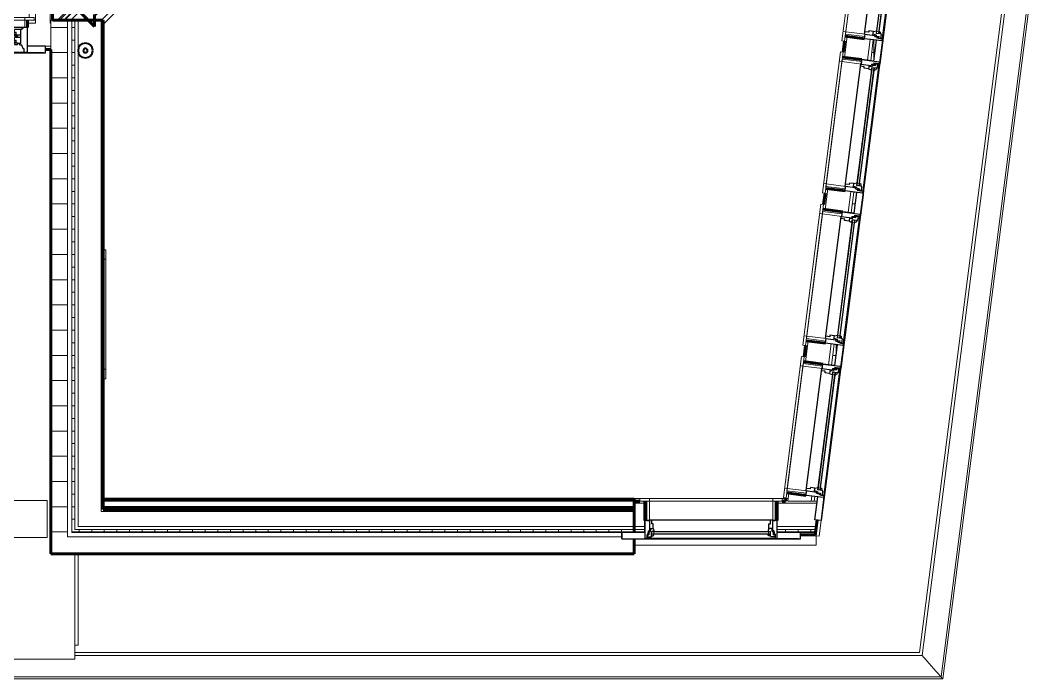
# Model space of a CAD drawing. Header units: inches. Extents: x -467 to 663, y -694 to -94.
# Drawn here: x 115.9 to 354.4, y -667.3 to -510.6 of the extents above; entities that cross this region are included whole.
import ezdxf

# ---------------------------------------------------------------- set-up
doc = ezdxf.new("R2010")
doc.units = ezdxf.units.IN
doc.header["$MEASUREMENT"] = 0
for name, color, linetype, lineweight in [('A-CLNG', 13, 'Continuous', 18), ('A-GLAZ', 151, 'Continuous', 18), ('A-ROOF', 132, 'Continuous', 18), ('A-ROOF-OTLN', 132, 'Continuous', 9), ('A-WALL', 113, 'Continuous', 18), ('A-WALL-PATT', 111, 'Continuous', 60), ('I-WALL', 2, 'Continuous', 18), ('L-SITE-WALL', 31, 'Continuous', 18), ('Q-CASE', 31, 'Continuous', 9), ('S-BEAM', 12, 'Continuous', 9), ('S-COLS', 52, 'Continuous', 9)]:
    doc.layers.add(name, color=color, linetype=linetype, lineweight=lineweight)
pattern_1 = [(0, (-4388.044, -3140.384), (15.36, 3.84), [0.634, -10.886, 0.634, -10.886, -61.44]), (0, (-4388.044, -3140.384), (15.36, 3.84), [-23.04, 0.634, -22.406, 0.634, -10.886, -26.88]), (0, (-4388.044, -3140.384), (15.36, 3.84), [-57.6, 0.634, -7.046, 0.634, -18.566]), (120, (-4382.284, -3138.464), (-11.0055376, 11.3821502), [0.634, -10.886, 0.634, -10.886, -61.44]), (120, (-4382.284, -3138.464), (-11.0055376, 11.3821502), [-23.04, 0.634, -22.406, 0.634, -10.886, -26.88]), (120, (-4382.284, -3138.464), (-11.0055376, 11.3821502), [-57.6, 0.634, -7.046, 0.634, -18.566]), (240, (-4380.364, -3130.784), (-4.3544624, -15.2221502), [0.634, -10.886, 0.634, -10.886, -61.44]), (240, (-4380.364, -3130.784), (-4.3544624, -15.2221502), [-23.04, 0.634, -22.406, 0.634, -10.886, -26.88]), (240, (-4380.364, -3130.784), (-4.3544624, -15.2221502), [-57.6, 0.634, -7.046, 0.634, -18.566])]
pattern_2 = [(0, (-4388.044, -3140.384), (0, 3), []), (90, (-4388.044, -3140.384), (-3, 2e-16), [])]

# ---------------------------------------------------------------- blocks, each defined once
blk = doc.blocks.new('Walls 4 - Walls 1-420947-1st Floor')
at = {"layer": 'A-WALL'}
for p, q in [((640.47, 290.85), (636.79, 291.41)), ((636.68, 290.67), (640.36, 290.11)), ((640.36, 290.15), (640.27, 286.38)), ((640.36, 290.11), (640.47, 290.85)), ((640.36, 290.15), (642.61, 290.09)), ((641.59, 246.81), (642.61, 290.09))]:
    blk.add_line(p, q, dxfattribs=at)
blk = doc.blocks.new('HSS-Round Hollow Structural Section-Column - HSS 3_500 x 0_188-494855-1st Floor')
at = {"layer": 'S-COLS', "lineweight": 40}
for radius, start, end in [(1.75, 0, 180), (0.508, 0, 180), (0.508, 180, 0), (1.75, 180, 0)]:
    blk.add_arc((0, 0), radius, start, end, dxfattribs=at)
blk = doc.blocks.new('Casework 21 - Casework 5-955357-1st Floor')
at = {"layer": 'Q-CASE'}
for p, q in [((583.06, 323.82), (699.74, 321.05)), ((699.53, 312.3), (699.74, 321.05)), ((699.53, 312.3), (582.85, 315.07))]:
    blk.add_line(p, q, dxfattribs=at)
blk = doc.blocks.new('Window-Awning-Andersen-400_Series - 28-3_8_ x 28-3_8_-1119549-1st Floor')
at = {"layer": 'A-GLAZ', "lineweight": 9}
for p, q in [((-15.34375, 4.625), (15.34375, 4.625)), ((-15.34375, 4), (-15.34375, 4.625)), ((-13.09375, 4), (-13.09375, 4.625)), ((13.09375, 4), (13.09375, 4.625)), ((15.34375, 4.625), (15.34375, 4))]:
    blk.add_line(p, q, dxfattribs=at)
blk = doc.blocks.new('Window-Casement-Andersen-400_Series - 31-1_2_ x 71-7_8_-1256422-1st Floor')
at = {"layer": 'A-GLAZ', "lineweight": 30}
for p, q in [((-21.25, 5), (-21.25, 3.5)), ((21.25, 5), (-21.25, 5)), ((-21.25, 5), (-21.25, 3.5)), ((-20.75, 5), (-20.37, 5)), ((-20.37, 5), (-15.5, 5)), ((15.75, 4.81), (-15.75, 4.81)), ((-15.75, 4.81), (-15.75, 0.65)), ((-15.5, 5), (-15.5, 4.81)), ((-15.26, 4.28), (-15.26, 4.81)), ((15.26, 4.28), (15.26, 4.81)), ((15.5, 5), (15.5, 4.81)), ((20.37, 5), (15.5, 5)), ((15.75, 0.65), (15.75, 4.81)), ((20.75, 5), (20.37, 5)), ((21.25, 5), (21.25, 3.5)), ((21.25, 3.5), (21.25, 5)), ((-21.25, 3.5), (-15.75, 3.5)), ((-15.75, 3.5), (-15.75, 0.65)), ((-15.2, 3.88), (-15.26, 4.28)), ((-15.07, 3.88), (-15.2, 3.88)), ((-15.17, 4.5), (-14.18, 4.5)), ((-15.17, 4.31), (-15.17, 4.5)), ((-15.09, 4), (-15.17, 4.31)), ((-15.09, 4), (-14.78, 4)), ((-14.94, 3.03), (-15.07, 3.88)), ((-14.94, 3.03), (-14.64, 3.03)), ((-14.78, 3.32), (-14.78, 4)), ((-14.78, 3.32), (-14.53, 3.32)), ((-14.64, 0.5), (-14.64, 3.03)), ((-14.64, 2.5), (-13.75, 2.5)), ((-14.35, 2.5), (-14.53, 3.32)), ((-14.18, 4.5), (-14.13, 4.25)), ((-14.13, 4.25), (-13.77, 4.25)), ((-14.13, 4.25), (-14.13, 3.22)), ((-13.5, 3.85), (-14.13, 3.85)), ((-13.5, 3.22), (-14.13, 3.22)), ((-13.77, 4.25), (-13.5, 3.85)), ((-13.75, 2.5), (-13.5, 3.22)), ((-13.75, 2.5), (-13.75, 1.43)), ((13.77, 4.25), (13.5, 3.85)), ((13.5, 3.85), (14.13, 3.85)), ((13.75, 2.5), (13.5, 3.22)), ((13.5, 3.22), (14.13, 3.22)), ((14.64, 2.5), (13.75, 2.5)), ((13.75, 2.5), (13.75, 1.43)), ((14.13, 4.25), (13.77, 4.25)), ((14.18, 4.5), (14.13, 4.25)), ((14.13, 4.25), (14.13, 3.22)), ((15.17, 4.5), (14.18, 4.5)), ((14.35, 2.5), (14.53, 3.32)), ((14.78, 3.32), (14.53, 3.32)), ((14.94, 3.03), (14.64, 3.03)), ((14.64, 0.5), (14.64, 3.03)), ((15.09, 4), (14.78, 4)), ((14.78, 3.32), (14.78, 4)), ((14.94, 3.03), (15.07, 3.88)), ((15.07, 3.88), (15.2, 3.88)), ((15.09, 4), (15.17, 4.31)), ((15.17, 4.31), (15.17, 4.5)), ((15.2, 3.88), (15.26, 4.28)), ((15.75, 3.5), (15.75, 0.65)), ((15.75, 3.5), (21.25, 3.5)), ((-15.75, 0.65), (-14.64, 0.65)), ((-14.64, 0.65), (-14.64, 0.5)), ((-14.64, 0.5), (14.64, 0.5)), ((-14.11, 1.43), (-14.11, 0.5)), ((-13.75, 1.43), (-14.11, 1.43)), ((13.75, 1.43), (14.11, 1.43)), ((14.11, 1.43), (14.11, 0.5)), ((14.64, 0.5), (14.64, 0.65)), ((14.64, 0.65), (15.75, 0.65))]:
    blk.add_line(p, q, dxfattribs=at)
at = {"layer": 'A-GLAZ', "lineweight": 9}
for p, q in [((-13.5, 3.75), (-14.13, 3.75)), ((-13.5, 3.32), (-14.13, 3.32)), ((-13.62, 3.32), (-13.62, 3.75)), ((-13.5, 3.85), (13.5, 3.85)), ((-13.5, 3.75), (13.5, 3.75)), ((-13.5, 3.32), (13.5, 3.32)), ((-13.5, 3.22), (13.5, 3.22)), ((13.5, 3.75), (14.13, 3.75)), ((13.5, 3.32), (14.13, 3.32)), ((13.62, 3.32), (13.62, 3.75)), ((-14.64, 0.66), (-15.25, 0.66)), ((-15.25, 0.66), (-15.25, -4)), ((-14.66, 0.66), (-14.66, -4)), ((-14.64, 0.5), (-14.64, 0.66)), ((14.64, 0.5), (-14.64, 0.5)), ((15.25, 0.66), (14.64, 0.66)), ((14.64, 0.66), (14.64, 0.5)), ((14.66, 0.66), (14.66, -4)), ((15.25, -4), (15.25, 0.66)), ((16.91, -4), (-16.91, -4)), ((-16.91, -4), (-16.91, -4.63)), ((-16.91, -4.63), (16.91, -4.63)), ((-15.25, -4), (15.25, -4)), ((-14.66, -4), (-14.66, -4.63)), ((14.66, -4), (14.66, -4.63)), ((16.91, -4.63), (16.91, -4))]:
    blk.add_line(p, q, dxfattribs=at)
blk = doc.blocks.new('Dimension Lumber - 2x6_s-1179603-1st Floor')
at = {"layer": 'S-BEAM'}
for p, q in [((-118.33, 0), (-118.33, -0.75)), ((-118.33, -0.75), (-96.58, -0.75))]:
    blk.add_line(p, q, dxfattribs=at)
blk = doc.blocks.new('Window-Casement-Andersen-400_Series - 31-1_2_ x 71-7_8_-1256016-1st Floor')
at = {"layer": 'A-GLAZ', "lineweight": 9}
for p, q in [((-16.91, 4.63), (16.91, 4.63)), ((-16.91, 4), (-16.91, 4.63)), ((16.91, 4), (-16.91, 4)), ((-15.25, 4), (15.25, 4)), ((-15.25, -0.66), (-15.25, 4)), ((-14.66, 4), (-14.66, 4.63)), ((-14.66, -0.66), (-14.66, 4)), ((14.66, 4), (14.66, 4.63)), ((14.66, -0.66), (14.66, 4)), ((15.25, 4), (15.25, -0.66)), ((16.91, 4.63), (16.91, 4)), ((-14.64, -0.66), (-15.25, -0.66)), ((-14.64, -0.5), (-14.64, -0.66)), ((14.64, -0.5), (-14.64, -0.5)), ((14.64, -0.66), (14.64, -0.5)), ((15.25, -0.66), (14.64, -0.66)), ((-13.5, -3.32), (-14.13, -3.32)), ((-13.5, -3.75), (-14.13, -3.75)), ((-13.62, -3.32), (-13.62, -3.75)), ((-13.5, -3.22), (13.5, -3.22)), ((-13.5, -3.32), (13.5, -3.32)), ((-13.5, -3.75), (13.5, -3.75)), ((-13.5, -3.85), (13.5, -3.85)), ((13.5, -3.32), (14.13, -3.32)), ((13.5, -3.75), (14.13, -3.75)), ((13.62, -3.32), (13.62, -3.75))]:
    blk.add_line(p, q, dxfattribs=at)
at = {"layer": 'A-GLAZ', "lineweight": 30}
for p, q in [((-15.75, -0.65), (-14.64, -0.65)), ((-15.75, -4.81), (-15.75, -0.65)), ((-15.75, -3.5), (-15.75, -0.65)), ((-14.64, -0.5), (-14.64, -3.03)), ((-14.64, -0.5), (14.64, -0.5)), ((-14.64, -0.65), (-14.64, -0.5)), ((-14.11, -1.43), (-14.11, -0.5)), ((-13.75, -1.43), (-14.11, -1.43)), ((-13.75, -2.5), (-13.75, -1.43)), ((13.75, -1.43), (14.11, -1.43)), ((13.75, -2.5), (13.75, -1.43)), ((14.11, -1.43), (14.11, -0.5)), ((14.64, -0.5), (14.64, -3.03)), ((14.64, -0.5), (14.64, -0.65)), ((14.64, -0.65), (15.75, -0.65)), ((15.75, -0.65), (15.75, -4.81)), ((15.75, -3.5), (15.75, -0.65)), ((-21.25, -5), (-21.25, -3.5)), ((-21.25, -3.5), (-15.75, -3.5)), ((-21.25, -5), (-21.25, -3.5)), ((-15.2, -3.88), (-15.26, -4.28)), ((-15.26, -4.28), (-15.26, -4.81)), ((-15.07, -3.88), (-15.2, -3.88)), ((-15.09, -4), (-15.17, -4.31)), ((-15.17, -4.31), (-15.17, -4.5)), ((-15.17, -4.5), (-14.18, -4.5)), ((-15.09, -4), (-14.78, -4)), ((-14.94, -3.03), (-15.07, -3.88)), ((-14.94, -3.03), (-14.64, -3.03)), ((-14.78, -3.32), (-14.53, -3.32)), ((-14.78, -3.32), (-14.78, -4)), ((-14.64, -2.5), (-13.75, -2.5)), ((-14.35, -2.5), (-14.53, -3.32)), ((-14.18, -4.5), (-14.13, -4.25)), ((-14.13, -4.25), (-14.13, -3.22)), ((-13.5, -3.22), (-14.13, -3.22)), ((-13.5, -3.85), (-14.13, -3.85)), ((-14.13, -4.25), (-13.77, -4.25)), ((-13.77, -4.25), (-13.5, -3.85)), ((-13.75, -2.5), (-13.5, -3.22)), ((13.75, -2.5), (13.5, -3.22)), ((13.5, -3.22), (14.13, -3.22)), ((13.77, -4.25), (13.5, -3.85)), ((13.5, -3.85), (14.13, -3.85)), ((14.64, -2.5), (13.75, -2.5)), ((14.13, -4.25), (13.77, -4.25)), ((14.13, -4.25), (14.13, -3.22)), ((14.18, -4.5), (14.13, -4.25)), ((15.17, -4.5), (14.18, -4.5)), ((14.35, -2.5), (14.53, -3.32)), ((14.78, -3.32), (14.53, -3.32)), ((14.94, -3.03), (14.64, -3.03)), ((14.78, -3.32), (14.78, -4)), ((15.09, -4), (14.78, -4)), ((14.94, -3.03), (15.07, -3.88)), ((15.07, -3.88), (15.2, -3.88)), ((15.09, -4), (15.17, -4.31)), ((15.17, -4.31), (15.17, -4.5)), ((15.2, -3.88), (15.26, -4.28)), ((15.26, -4.28), (15.26, -4.81)), ((15.75, -3.5), (20.75, -3.5)), ((21.25, -5), (21.25, -3.5)), ((21.25, -5), (-21.25, -5)), ((-20.75, -5), (-20.37, -5)), ((-20.37, -5), (-15.5, -5)), ((15.75, -4.81), (-15.75, -4.81)), ((-15.5, -5), (-15.5, -4.81)), ((15.5, -5), (15.5, -4.81)), ((20.37, -5), (15.5, -5)), ((20.75, -5), (20.37, -5)), ((21.25, -4.81), (21.25, -5))]:
    blk.add_line(p, q, dxfattribs=at)
blk = doc.blocks.new('Window-Casement-Andersen-400_Series - 31-1_2_ x 71-7_8_-V11-1st Floor')
at = {"layer": 'A-GLAZ', "lineweight": 9}
for p, q in [((-16.91, 4.63), (16.91, 4.63)), ((-16.91, 4), (-16.91, 4.63)), ((16.91, 4), (-16.91, 4)), ((-15.25, 4), (15.25, 4)), ((-15.25, -0.66), (-15.25, 4)), ((-14.66, 4), (-14.66, 4.63)), ((-14.66, -0.66), (-14.66, 4)), ((14.66, 4), (14.66, 4.63)), ((14.66, -0.66), (14.66, 4)), ((15.25, 4), (15.25, -0.66)), ((16.91, 4.63), (16.91, 4)), ((-14.64, -0.66), (-15.25, -0.66)), ((-14.64, -0.5), (-14.64, -0.66)), ((14.64, -0.5), (-14.64, -0.5)), ((14.64, -0.66), (14.64, -0.5)), ((15.25, -0.66), (14.64, -0.66)), ((-13.5, -3.32), (-14.13, -3.32)), ((-13.5, -3.75), (-14.13, -3.75)), ((-13.62, -3.32), (-13.62, -3.75)), ((-13.5, -3.22), (13.5, -3.22)), ((-13.5, -3.32), (13.5, -3.32)), ((-13.5, -3.75), (13.5, -3.75)), ((-13.5, -3.85), (13.5, -3.85)), ((13.5, -3.32), (14.13, -3.32)), ((13.5, -3.75), (14.13, -3.75)), ((13.62, -3.32), (13.62, -3.75))]:
    blk.add_line(p, q, dxfattribs=at)
at = {"layer": 'A-GLAZ', "lineweight": 30}
for p, q in [((-15.75, -0.65), (-14.64, -0.65)), ((-15.75, -4.81), (-15.75, -0.65)), ((-15.75, -3.5), (-15.75, -0.65)), ((-14.64, -0.5), (-14.64, -3.03)), ((-14.64, -0.5), (14.64, -0.5)), ((-14.64, -0.65), (-14.64, -0.5)), ((-14.11, -1.43), (-14.11, -0.5)), ((-13.75, -1.43), (-14.11, -1.43)), ((-13.75, -2.5), (-13.75, -1.43)), ((13.75, -1.43), (14.11, -1.43)), ((13.75, -2.5), (13.75, -1.43)), ((14.11, -1.43), (14.11, -0.5)), ((14.64, -0.5), (14.64, -3.03)), ((14.64, -0.5), (14.64, -0.65)), ((14.64, -0.65), (15.75, -0.65)), ((15.75, -0.65), (15.75, -4.81)), ((15.75, -3.5), (15.75, -0.65)), ((-21.25, -5), (-21.25, -3.5)), ((-20.75, -3.5), (-15.75, -3.5)), ((-15.2, -3.88), (-15.26, -4.28)), ((-15.26, -4.28), (-15.26, -4.81)), ((-15.07, -3.88), (-15.2, -3.88)), ((-15.09, -4), (-15.17, -4.31)), ((-15.17, -4.31), (-15.17, -4.5)), ((-15.17, -4.5), (-14.18, -4.5)), ((-15.09, -4), (-14.78, -4)), ((-14.94, -3.03), (-15.07, -3.88)), ((-14.94, -3.03), (-14.64, -3.03)), ((-14.78, -3.32), (-14.53, -3.32)), ((-14.78, -3.32), (-14.78, -4)), ((-14.64, -2.5), (-13.75, -2.5)), ((-14.35, -2.5), (-14.53, -3.32)), ((-14.18, -4.5), (-14.13, -4.25)), ((-14.13, -4.25), (-14.13, -3.22)), ((-13.5, -3.22), (-14.13, -3.22)), ((-13.5, -3.85), (-14.13, -3.85)), ((-14.13, -4.25), (-13.77, -4.25)), ((-13.77, -4.25), (-13.5, -3.85)), ((-13.75, -2.5), (-13.5, -3.22)), ((13.75, -2.5), (13.5, -3.22)), ((13.5, -3.22), (14.13, -3.22)), ((13.77, -4.25), (13.5, -3.85)), ((13.5, -3.85), (14.13, -3.85)), ((14.64, -2.5), (13.75, -2.5)), ((14.13, -4.25), (13.77, -4.25)), ((14.13, -4.25), (14.13, -3.22)), ((14.18, -4.5), (14.13, -4.25)), ((15.17, -4.5), (14.18, -4.5)), ((14.35, -2.5), (14.53, -3.32)), ((14.78, -3.32), (14.53, -3.32)), ((14.94, -3.03), (14.64, -3.03)), ((14.78, -3.32), (14.78, -4)), ((15.09, -4), (14.78, -4)), ((14.94, -3.03), (15.07, -3.88)), ((15.07, -3.88), (15.2, -3.88)), ((15.09, -4), (15.17, -4.31)), ((15.17, -4.31), (15.17, -4.5)), ((15.2, -3.88), (15.26, -4.28)), ((15.26, -4.28), (15.26, -4.81)), ((15.75, -3.5), (20.75, -3.5)), ((21.25, -5), (21.25, -3.5)), ((-21.25, -5), (-21.25, -4.81)), ((21.25, -5), (-21.25, -5)), ((-20.75, -5), (-20.37, -5)), ((-20.37, -5), (-15.5, -5)), ((15.75, -4.81), (-15.75, -4.81)), ((-15.5, -5), (-15.5, -4.81)), ((15.5, -5), (15.5, -4.81)), ((20.37, -5), (15.5, -5)), ((20.75, -5), (20.37, -5)), ((21.25, -4.81), (21.25, -5))]:
    blk.add_line(p, q, dxfattribs=at)
blk = doc.blocks.new('Window-Casement-Andersen-400_Series - 31-1_2_ x 71-7_8_-V12-1st Floor')
at = {"layer": 'A-GLAZ', "lineweight": 9}
for p, q in [((-16.91, 4.63), (16.91, 4.63)), ((-16.91, 4), (-16.91, 4.63)), ((16.91, 4), (-16.91, 4)), ((-15.25, 4), (15.25, 4)), ((-15.25, -0.66), (-15.25, 4)), ((-14.66, 4), (-14.66, 4.63)), ((-14.66, -0.66), (-14.66, 4)), ((14.66, 4), (14.66, 4.63)), ((14.66, -0.66), (14.66, 4)), ((15.25, 4), (15.25, -0.66)), ((16.91, 4.63), (16.91, 4)), ((-14.64, -0.66), (-15.25, -0.66)), ((-14.64, -0.5), (-14.64, -0.66)), ((14.64, -0.5), (-14.64, -0.5)), ((14.64, -0.66), (14.64, -0.5)), ((15.25, -0.66), (14.64, -0.66)), ((-13.5, -3.32), (-14.13, -3.32)), ((-13.5, -3.75), (-14.13, -3.75)), ((-13.62, -3.32), (-13.62, -3.75)), ((-13.5, -3.22), (13.5, -3.22)), ((-13.5, -3.32), (13.5, -3.32)), ((-13.5, -3.75), (13.5, -3.75)), ((-13.5, -3.85), (13.5, -3.85)), ((13.5, -3.32), (14.13, -3.32)), ((13.5, -3.75), (14.13, -3.75)), ((13.62, -3.32), (13.62, -3.75))]:
    blk.add_line(p, q, dxfattribs=at)
at = {"layer": 'A-GLAZ', "lineweight": 30}
for p, q in [((-15.75, -0.65), (-14.64, -0.65)), ((-15.75, -4.81), (-15.75, -0.65)), ((-15.75, -3.5), (-15.75, -0.65)), ((-14.64, -0.5), (-14.64, -3.03)), ((-14.64, -0.5), (14.64, -0.5)), ((-14.64, -0.65), (-14.64, -0.5)), ((-14.11, -1.43), (-14.11, -0.5)), ((-13.75, -1.43), (-14.11, -1.43)), ((-13.75, -2.5), (-13.75, -1.43)), ((13.75, -1.43), (14.11, -1.43)), ((13.75, -2.5), (13.75, -1.43)), ((14.11, -1.43), (14.11, -0.5)), ((14.64, -0.5), (14.64, -3.03)), ((14.64, -0.5), (14.64, -0.65)), ((14.64, -0.65), (15.75, -0.65)), ((15.75, -0.65), (15.75, -4.81)), ((15.75, -3.5), (15.75, -0.65)), ((-21.25, -5), (-21.25, -3.5)), ((-20.75, -3.5), (-15.75, -3.5)), ((-15.2, -3.88), (-15.26, -4.28)), ((-15.26, -4.28), (-15.26, -4.81)), ((-15.07, -3.88), (-15.2, -3.88)), ((-15.09, -4), (-15.17, -4.31)), ((-15.17, -4.31), (-15.17, -4.5)), ((-15.17, -4.5), (-14.18, -4.5)), ((-15.09, -4), (-14.78, -4)), ((-14.94, -3.03), (-15.07, -3.88)), ((-14.94, -3.03), (-14.64, -3.03)), ((-14.78, -3.32), (-14.53, -3.32)), ((-14.78, -3.32), (-14.78, -4)), ((-14.64, -2.5), (-13.75, -2.5)), ((-14.35, -2.5), (-14.53, -3.32)), ((-14.18, -4.5), (-14.13, -4.25)), ((-14.13, -4.25), (-14.13, -3.22)), ((-13.5, -3.22), (-14.13, -3.22)), ((-13.5, -3.85), (-14.13, -3.85)), ((-14.13, -4.25), (-13.77, -4.25)), ((-13.77, -4.25), (-13.5, -3.85)), ((-13.75, -2.5), (-13.5, -3.22)), ((13.75, -2.5), (13.5, -3.22)), ((13.5, -3.22), (14.13, -3.22)), ((13.77, -4.25), (13.5, -3.85)), ((13.5, -3.85), (14.13, -3.85)), ((14.64, -2.5), (13.75, -2.5)), ((14.13, -4.25), (13.77, -4.25)), ((14.13, -4.25), (14.13, -3.22)), ((14.18, -4.5), (14.13, -4.25)), ((15.17, -4.5), (14.18, -4.5)), ((14.35, -2.5), (14.53, -3.32)), ((14.78, -3.32), (14.53, -3.32)), ((14.94, -3.03), (14.64, -3.03)), ((14.78, -3.32), (14.78, -4)), ((15.09, -4), (14.78, -4)), ((14.94, -3.03), (15.07, -3.88)), ((15.07, -3.88), (15.2, -3.88)), ((15.09, -4), (15.17, -4.31)), ((15.17, -4.31), (15.17, -4.5)), ((15.2, -3.88), (15.26, -4.28)), ((15.26, -4.28), (15.26, -4.81)), ((15.75, -3.5), (21.25, -3.5)), ((21.25, -5), (21.25, -3.5)), ((21.25, -3.5), (21.25, -5)), ((-21.25, -5), (-21.25, -4.81)), ((21.25, -5), (-21.25, -5)), ((-20.75, -5), (-20.37, -5)), ((-20.37, -5), (-15.5, -5)), ((15.75, -4.81), (-15.75, -4.81)), ((-15.5, -5), (-15.5, -4.81)), ((15.5, -5), (15.5, -4.81)), ((20.37, -5), (15.5, -5)), ((20.75, -5), (20.37, -5))]:
    blk.add_line(p, q, dxfattribs=at)
blk = doc.blocks.new('Window-Double_Hung-Andersen-400_Series-Tilt_Wash - 25-5_8_ x 88-7_8_-V26-1st Floor')
at = {"layer": 'A-GLAZ', "lineweight": 30}
for p, q in [((17.06, 4.31), (-17.06, 4.31)), ((-17.06, 4.31), (-17.06, 2.75)), ((-17.06, 2.75), (-12.81, 2.75)), ((-16.56, 4.31), (-16.19, 4.31)), ((-16.19, 4.31), (-12.56, 4.31)), ((12.81, 4.12), (-12.81, 4.12)), ((-12.81, 4.12), (-12.81, -1.75)), ((-12.56, 4.31), (-12.56, 4.12)), ((-12, 4.12), (-12, 3.31)), ((-12, 3.31), (-11.73, 3.31)), ((-11.73, 3.31), (-11.41, 2.5)), ((-11.41, 2.5), (-10.94, 2.5)), ((-10.94, 2.5), (-10.94, 2.06)), ((10.94, 2.5), (10.94, 2.06)), ((11.41, 2.5), (10.94, 2.5)), ((11.73, 3.31), (11.41, 2.5)), ((12, 3.31), (11.73, 3.31)), ((12, 4.12), (12, 3.31)), ((12.56, 4.31), (12.56, 4.12)), ((16.19, 4.31), (12.56, 4.31)), ((12.81, -1.75), (12.81, 4.12)), ((16.56, 4.31), (16.19, 4.31)), ((17.06, 4.12), (17.06, 4.31)), ((-11.22, 2.06), (-10.38, 2.06)), ((-11.22, 2.06), (-11.22, -1.25)), ((-11.22, 0.69), (-9.66, 0.69)), ((-11.22, 0.12), (-10.38, 0.12)), ((-9.66, 2.28), (-10.38, 2.28)), ((-10.38, 1.94), (-10.38, 2.28)), ((-9.5, 1.94), (-10.38, 1.94)), ((-9.66, 0.34), (-10.38, 0.34)), ((-10.38, 0), (-10.38, 0.34)), ((-9.5, 0), (-10.38, 0)), ((-10.09, 1.94), (-10.09, 1.31)), ((-9.5, 1.31), (-10.09, 1.31)), ((-10.09, 0), (-10.09, -0.63)), ((-9.66, 2.28), (-9.5, 1.94)), ((-9.66, 0.69), (-9.5, 1.31)), ((-9.66, 0.34), (-9.5, 0)), ((9.66, 2.28), (9.5, 1.94)), ((9.5, 1.94), (10.37, 1.94)), ((9.5, 1.31), (10.09, 1.31)), ((9.66, 0.69), (9.5, 1.31)), ((9.66, 0.34), (9.5, 0)), ((9.5, 0), (10.37, 0)), ((9.66, 2.28), (10.37, 2.28)), ((11.22, 0.69), (9.66, 0.69)), ((9.66, 0.34), (10.37, 0.34)), ((10.09, 1.94), (10.09, 1.31)), ((10.09, 0), (10.09, -0.63)), ((10.37, 1.94), (10.37, 2.28)), ((11.22, 2.06), (10.37, 2.06)), ((10.37, 0), (10.37, 0.34)), ((11.22, 0.12), (10.37, 0.12)), ((11.22, 2.06), (11.22, -1.25)), ((-12.81, -1.75), (12.81, -1.75)), ((-11.47, -1.47), (-11.8, -1.75)), ((-11.47, -1.47), (-11.47, -1.25)), ((-11.47, -1.25), (-9.66, -1.25)), ((-9.5, -0.63), (-10.09, -0.63)), ((-9.66, -1.25), (-9.5, -0.63)), ((9.5, -0.63), (10.09, -0.63)), ((9.66, -1.25), (9.5, -0.63)), ((11.47, -1.25), (9.66, -1.25)), ((11.47, -1.47), (11.47, -1.25)), ((11.47, -1.47), (11.8, -1.75))]:
    blk.add_line(p, q, dxfattribs=at)
at = {"layer": 'A-GLAZ', "lineweight": 9}
for p, q in [((-10.09, 1.81), (-9.5, 1.81)), ((-10.09, 1.44), (-9.5, 1.44)), ((-9.63, 1.81), (-9.63, 1.44)), ((-9.5, 1.94), (9.5, 1.94)), ((-9.5, 1.81), (9.5, 1.81)), ((-9.5, 1.44), (9.5, 1.44)), ((-9.5, 1.31), (9.5, 1.31)), ((-9.5, 0), (9.5, 0)), ((10.09, 1.81), (9.5, 1.81)), ((10.09, 1.44), (9.5, 1.44)), ((9.62, 1.81), (9.62, 1.44)), ((12.75, -1.75), (-12.75, -1.75)), ((-12.75, -1.75), (-12.75, -3.5)), ((-12.13, -1.75), (-12.13, -3.5)), ((-10.09, -0.12), (-9.5, -0.12)), ((-10.09, -0.5), (-9.5, -0.5)), ((-9.63, -0.12), (-9.63, -0.5)), ((-9.5, -0.12), (9.5, -0.12)), ((-9.5, -0.5), (9.5, -0.5)), ((-9.5, -0.63), (9.5, -0.63)), ((10.09, -0.12), (9.5, -0.12)), ((10.09, -0.5), (9.5, -0.5)), ((9.62, -0.12), (9.62, -0.5)), ((12.12, -1.75), (12.12, -3.5)), ((12.75, -3.5), (12.75, -1.75)), ((14.37, -3.5), (-14.38, -3.5)), ((-14.38, -3.5), (-14.38, -4.13)), ((-14.38, -4.13), (14.37, -4.13)), ((-12.75, -3.5), (12.75, -3.5)), ((-12.13, -3.5), (-12.13, -4.13)), ((12.12, -3.5), (12.12, -4.13)), ((14.37, -4.13), (14.37, -3.5))]:
    blk.add_line(p, q, dxfattribs=at)
blk = doc.blocks.new('Casework 52 - Casework 39-1401092-1st Floor')
at = {"layer": 'Q-CASE'}
for p, q in [((453.49, 186.24), (513.67, 123.14)), ((451.21, 184.07), (449.75, 182.68)), ((451.39, 184.24), (451.21, 184.07)), ((451.21, 184.07), (497.18, 135.86)), ((451.39, 184.24), (497.36, 136.03)), ((452.19, 185), (452.06, 184.87)), ((452.06, 184.87), (498.03, 136.67)), ((452.19, 185), (498.15, 136.79)), ((448.38, 181.37), (448.28, 181.27)), ((448.38, 181.37), (494.35, 133.16)), ((448.99, 181.95), (448.9, 181.86)), ((448.9, 181.86), (494.87, 133.66)), ((449.75, 182.68), (448.99, 181.95)), ((448.99, 181.95), (494.96, 133.74)), ((449.75, 182.68), (495.72, 134.47)), ((450.4, 178.75), (448.28, 180.99)), ((494.1, 132.93), (492.25, 134.88)), ((507.44, 125.11), (511.6, 120.74)), ((507.62, 125.28), (511.78, 120.91)), ((508.28, 125.91), (512.55, 121.44)), ((508.41, 126.03), (512.8, 121.43)), ((508.52, 117.81), (504.36, 122.17)), ((504.61, 122.4), (508.77, 118.04)), ((505.13, 122.9), (509.29, 118.54)), ((505.22, 122.99), (509.38, 118.62)), ((505.98, 123.71), (510.14, 119.35)), ((512.98, 119.29), (513.57, 118.68)), ((513.16, 119.46), (513.57, 119.03)), ((510.67, 117.09), (513.46, 114.17)), ((510.76, 117.18), (513.46, 114.34)), ((511.52, 117.9), (513.5, 115.83)), ((513.42, 112.67), (509.9, 116.36)), ((510.15, 116.59), (513.43, 113.15))]:
    blk.add_line(p, q, dxfattribs=at)
for points, knots in [([(453.49, 186.24), (452.96, 185.73), (452.84, 185.62), (452.63, 185.42), (452.19, 185)], [-0.1311224, -0.1311224, -0.1311224, -0.1311224, -0.0640099, 0, 0, 0, 0]), ([(452.06, 184.87), (452.03, 184.85), (451.73, 184.56), (451.44, 184.28), (451.39, 184.24)], [-0.06982954, -0.06982954, -0.06982954, -0.06982954, -0.03602016, 0, 0, 0, 0]), ([(448.9, 181.86), (448.89, 181.85), (448.65, 181.62), (448.43, 181.41), (448.38, 181.37)], [-0.05497532, -0.05497532, -0.05497532, -0.05497532, -0.0281259, 0, 0, 0, 0])]:
    blk.add_open_spline(points, degree=3, knots=knots, dxfattribs=at)
blk = doc.blocks.new('Casework 10 - Casework 8-1429979-1st Floor')
at = {"layer": 'Q-CASE'}
for p, q in [((450.54, 190.85), (514.71, 123.56)), ((438.99, 167.87), (439.19, 176.33)), ((455.59, 165.1), (448.32, 165.28)), ((492.82, 106.44), (478.34, 121.62)), ((512.67, 105.97), (492.82, 106.44))]:
    blk.add_line(p, q, dxfattribs=at)

msp = doc.modelspace()

# ---------------------------------------------------------------- hatches: boundary and pattern name
at = {"layer": 'A-WALL-PATT', "lineweight": 9}
h = msp.add_hatch(dxfattribs=at)
h.set_pattern_fill('FP_1', color=256, style=0, pattern_type=2)
h.set_pattern_definition(pattern_1)
h.paths.add_polyline_path([(298.47, -625.05), (298.71, -623.16), (298.22, -623.09), (297.97, -625.05)], flags=0)
h.paths.add_polyline_path([(302.72, -591.91), (303.35, -586.95), (302.86, -586.89), (302.22, -591.85), (302.37, -591.87)], flags=0)
h.paths.add_polyline_path([(307.36, -555.71), (307.99, -550.75), (307.5, -550.69), (306.86, -555.64), (307.01, -555.66)], flags=0)
h.paths.add_polyline_path([(312, -519.5), (312.64, -514.55), (312.14, -514.48), (311.5, -519.44), (311.65, -519.46)], flags=0)
h.paths.add_polyline_path([(316.64, -483.3), (324.64, -420.88), (324.14, -420.88), (316.14, -483.24), (316.29, -483.26)], flags=0)
h = msp.add_hatch(dxfattribs=at)
h.set_pattern_fill('FP_3', color=256, style=0, pattern_type=2)
h.set_pattern_definition(pattern_2)
h.paths.add_polyline_path([(304.96, -625.05), (305.53, -625.05), (305.66, -624.05), (304.91, -623.95), (304.77, -625.05)], flags=0)
h.paths.add_polyline_path([(309.66, -592.8), (310.3, -587.84), (309.55, -587.75), (308.92, -592.71), (309.6, -592.79)], flags=0)
h.paths.add_polyline_path([(314.3, -556.6), (314.94, -551.64), (314.19, -551.54), (313.56, -556.5), (314.24, -556.59)], flags=0)
h.paths.add_polyline_path([(318.94, -520.39), (319.58, -515.44), (318.83, -515.34), (318.2, -520.3), (318.88, -520.39)], flags=0)
h.paths.add_polyline_path([(323.58, -484.19), (330.8, -427.88), (330.05, -427.88), (322.84, -484.1)], flags=0)
h = msp.add_hatch(dxfattribs=at)
h.set_pattern_fill('FP_1', color=256, style=0, pattern_type=2)
h.set_pattern_definition(pattern_1)
h.paths.add_polyline_path([(123.22, -510.63), (123.61, -510.63), (123.61, -502.18), (123.11, -501.68), (123.11, -510.63), (123.15, -510.63)], flags=0)
h.paths.add_polyline_path([(123.61, -500.06), (123.61, -490.8), (123.11, -491.3), (123.11, -499.56), (123.46, -499.91)], flags=0)
h = msp.add_hatch(dxfattribs=at)
h.set_pattern_fill('FP_8', color=256, style=0, pattern_type=2)
h.set_pattern_definition([(0, (-4388.044, -3140.384), (0, 6), [])])
h.paths.add_polyline_path([(127.22, -637.55), (127.22, -510.63), (123.22, -510.63), (123.22, -637.55)], flags=0)
h = msp.add_hatch(dxfattribs=at)
h.set_pattern_fill('FP_3', color=256, style=0, pattern_type=2)
h.set_pattern_definition(pattern_2)
h.paths.add_polyline_path([(128.97, -632.55), (128.97, -510.63), (128.22, -510.63), (128.22, -632.55)], flags=0)
h = msp.add_hatch(dxfattribs=at)
h.set_pattern_fill('FP_1', color=256, style=0, pattern_type=2)
h.set_pattern_definition(pattern_1)
h.paths.add_polyline_path([(135.22, -627.55), (135.72, -627.55), (135.72, -510.63), (135.22, -510.63), (135.22, -625.52)], flags=0)
h = msp.add_hatch(dxfattribs=at)
h.set_pattern_fill('FP_1', color=256, style=0, pattern_type=2)
h.set_pattern_definition(pattern_1)
h.paths.add_polyline_path([(261.97, -625.05), (261.97, -624.55), (135.6, -624.55), (135.6, -625.05), (191.75, -625.05)], flags=0)
h = msp.add_hatch(dxfattribs=at)
h.set_pattern_fill('FP_1', color=256, style=0, pattern_type=2)
h.set_pattern_definition(pattern_1)
h.paths.add_polyline_path([(135.72, -627.55), (261.97, -627.55), (261.97, -627.05), (135.72, -627.05)], flags=0)
h = msp.add_hatch(dxfattribs=at)
h.set_pattern_fill('FP_3', color=256, style=0, pattern_type=2)
h.set_pattern_definition(pattern_2)
h.paths.add_polyline_path([(132.3, -632.55), (261.97, -632.55), (261.97, -631.8), (128.97, -631.8), (128.97, -632.55)], flags=0)
h = msp.add_hatch(dxfattribs=at)
h.set_pattern_fill('FP_3', color=256, style=0, pattern_type=2)
h.set_pattern_definition(pattern_2)
h.paths.add_polyline_path([(261.97, -632.55), (264.5, -632.55), (264.5, -631.8), (261.97, -631.8)], flags=0)
h.paths.add_polyline_path([(305.07, -632.55), (305.17, -631.8), (296, -631.8), (296, -632.55), (301.52, -632.55)], flags=0)

# ---------------------------------------------------------------- linework, layer by layer
at = {"layer": 'A-CLNG'}
for p, q in [((263.34, -624.42), (135.72, -624.42)), ((298.05, -624.42), (297.15, -624.42)), ((265, -627.55), (264.5, -627.55)), ((296, -627.55), (295.5, -627.55))]:
    msp.add_line(p, q, dxfattribs=at)
at = {"layer": 'A-ROOF'}
for p, q in [((128.97, -662.63), (128.97, -637.55)), ((0.29, -662.63), (128.97, -662.63))]:
    msp.add_line(p, q, dxfattribs=at)
at = {"layer": 'A-ROOF-OTLN'}
for p, q in [((356.05, -456.38), (329.82, -661.05)), ((356.71, -457.13), (330.48, -661.8)), ((361.16, -462.19), (334.93, -666.85)), ((335.36, -667.35), (361.6, -462.68)), ((329.82, -661.04), (128.97, -661.04)), ((329.82, -661.05), (128.97, -661.05)), ((330.48, -661.8), (128.97, -661.8)), ((93.42, -667.35), (335.36, -667.35)), ((334.93, -666.85), (93.92, -666.85))]:
    msp.add_line(p, q, dxfattribs=at)
at = {"layer": 'A-ROOF-OTLN', "flags": 128}
for points in [[(330.48, -661.8), (330.55, -661.88), (330.77, -662.13), (331.12, -662.53), (331.58, -663.05), (332.11, -663.65), (332.68, -664.3), (333.25, -664.94), (333.78, -665.55), (334.23, -666.06), (334.58, -666.46), (334.8, -666.71), (334.88, -666.8)], [(334.88, -666.8), (334.8, -666.71), (334.58, -666.46), (334.23, -666.06), (333.78, -665.55), (333.25, -664.94), (332.68, -664.3), (332.11, -663.65), (331.58, -663.05), (331.12, -662.53), (330.77, -662.13), (330.55, -661.88), (330.48, -661.8)], [(334.88, -666.8), (334.89, -666.8), (334.91, -666.83), (334.93, -666.85)], [(334.93, -666.85), (334.91, -666.83), (334.89, -666.8), (334.88, -666.8)], [(334.93, -666.85), (334.99, -666.92), (335.05, -667), (335.12, -667.07), (335.19, -667.15), (335.25, -667.22), (335.3, -667.28), (335.34, -667.32), (335.36, -667.34), (335.36, -667.35)], [(335.36, -667.35), (335.36, -667.34), (335.34, -667.32), (335.3, -667.28), (335.25, -667.22), (335.19, -667.15), (335.12, -667.07), (335.05, -667), (334.99, -666.92), (334.93, -666.85)]]:
    msp.add_lwpolyline(points, dxfattribs=at)
at = {"layer": 'A-WALL'}
for p, q in [((119.61, -511.38), (119.61, -489.85)), ((123.11, -511.38), (123.11, -501.68)), ((119.61, -511.38), (117.72, -511.38)), ((119.61, -510.63), (119.28, -510.63)), ((123.11, -510.63), (123.61, -510.63)), ((123.22, -511.38), (123.11, -511.38)), ((123.22, -517.63), (123.22, -510.63)), ((127.22, -633.55), (127.22, -510.63)), ((128.22, -632.55), (128.22, -510.63)), ((128.97, -631.8), (128.97, -510.63)), ((129.72, -631.05), (129.72, -510.63)), ((135.22, -627.55), (135.22, -510.63)), ((312, -519.5), (312.64, -514.55)), ((123.22, -516.88), (121.97, -516.88)), ((317.46, -520.2), (318.09, -515.24)), ((318.2, -520.3), (318.83, -515.34)), ((307.36, -555.71), (307.99, -550.75)), ((312.81, -556.41), (313.45, -551.45)), ((313.56, -556.5), (314.19, -551.54)), ((302.72, -591.91), (303.35, -586.95)), ((308.17, -592.61), (308.81, -587.65)), ((308.92, -592.71), (309.55, -587.75)), ((298.47, -625.05), (298.71, -623.16)), ((304.02, -625.05), (304.17, -623.86)), ((304.77, -625.05), (304.91, -623.95)), ((261.97, -625.05), (135.6, -625.05)), ((264.5, -625.55), (261.97, -625.55)), ((305.46, -625.55), (296, -625.55)), ((298.47, -625.05), (305.53, -625.05)), ((261.97, -627.55), (135.22, -627.55)), ((264.5, -631.8), (128.97, -631.8)), ((264.5, -631.05), (129.72, -631.05)), ((305.26, -631.05), (296, -631.05)), ((305.17, -631.8), (296, -631.8)), ((259, -633.55), (127.22, -633.55)), ((259, -632.55), (128.22, -632.55)), ((305.07, -632.55), (301.5, -632.55))]:
    msp.add_line(p, q, dxfattribs=at)
at = {"layer": 'A-WALL', "lineweight": 60}
for p, q in [((117.72, -512.38), (117.72, -510.63)), ((312.14, -514.48), (316.75, -515.07)), ((311.65, -518.29), (311.99, -515.63)), ((123.22, -517.63), (121.97, -517.63)), ((316.12, -520.03), (311.5, -519.44)), ((307.5, -550.69), (312.11, -551.28)), ((307.01, -554.5), (307.35, -551.83)), ((311.48, -556.24), (306.86, -555.64)), ((302.37, -590.7), (302.71, -588.04)), ((302.86, -586.89), (307.47, -587.48)), ((306.84, -592.44), (302.22, -591.85)), ((297.97, -625.05), (298.07, -624.24)), ((298.22, -623.09), (302.83, -623.68)), ((261.97, -625.05), (263.34, -625.05)), ((261.97, -632.55), (261.97, -625.05)), ((264.5, -625.05), (264.5, -629.7)), ((296, -629.7), (296, -625.05)), ((297.15, -625.05), (297.97, -625.05)), ((305.45, -629.57), (305.01, -633.05)), ((305.01, -633.05), (301.5, -633.05))]:
    msp.add_line(p, q, dxfattribs=at)
at = {"layer": 'I-WALL', "lineweight": 60}
for p, q in [((123.61, -502.18), (123.61, -510.63)), ((133.6, -512.17), (123.61, -502.18)), ((133.6, -509.34), (133.6, -512.17)), ((135.6, -624.55), (261.97, -624.55)), ((135.6, -626.55), (135.6, -624.55)), ((261.97, -624.55), (261.97, -625.05)), ((261.97, -626.55), (135.6, -626.55))]:
    msp.add_line(p, q, dxfattribs=at)
at = {"layer": 'L-SITE-WALL', "lineweight": 60}
for p, q in [((123.61, -510.63), (135.72, -510.63)), ((135.72, -510.63), (135.72, -627.05)), ((123.22, -637.55), (123.22, -517.63)), ((135.72, -627.05), (261.97, -627.05)), ((261.97, -634.05), (261.97, -637.55)), ((261.97, -637.55), (123.22, -637.55))]:
    msp.add_line(p, q, dxfattribs=at)

# ---------------------------------------------------------------- block references
at = {"layer": 'A-GLAZ'}
for name, p, rotation in [('Window-Casement-Andersen-400_Series - 31-1_2_ x 71-7_8_-V12-1st Floor', (318.11, -499.37), 82.6954710459336), ('Window-Double_Hung-Andersen-400_Series-Tilt_Wash - 25-5_8_ x 88-7_8_-V26-1st Floor', (104.91, -514.13), 180), ('Window-Casement-Andersen-400_Series - 31-1_2_ x 71-7_8_-V11-1st Floor', (313.47, -535.57), 82.6954710459336), ('Window-Casement-Andersen-400_Series - 31-1_2_ x 71-7_8_-V11-1st Floor', (308.83, -571.78), 82.6954710459336), ('Window-Awning-Andersen-400_Series - 28-3_8_ x 28-3_8_-1119549-1st Floor', (131.72, -580.61), 269.9999999999998), ('Window-Casement-Andersen-400_Series - 31-1_2_ x 71-7_8_-1256016-1st Floor', (304.19, -607.98), 82.6954710459336), ('Window-Casement-Andersen-400_Series - 31-1_2_ x 71-7_8_-1256422-1st Floor', (280.25, -629.05), 180)]:
    msp.add_blockref(name, p, dxfattribs=dict(at, rotation=rotation))
at = {"layer": 'A-WALL', "rotation": 271.3600000000001}
msp.add_blockref('Walls 4 - Walls 1-420947-1st Floor', (0, 0), dxfattribs=at)
at = {"layer": 'Q-CASE'}
for name, p, rotation in [('Casework 10 - Casework 8-1429979-1st Floor', (0, 0), 271.3600000000001), ('Casework 52 - Casework 39-1401092-1st Floor', (0.03, -0.03), 271.3600000000001), ('Casework 21 - Casework 5-955357-1st Floor', (-569.52, -962.49), 1.35999999999991)]:
    msp.add_blockref(name, p, dxfattribs=dict(at, rotation=rotation))
at = {"layer": 'S-BEAM', "rotation": 89.99999999999991}
msp.add_blockref('Dimension Lumber - 2x6_s-1179603-1st Floor', (128.97, -540.96), dxfattribs=at)
at = {"layer": 'S-COLS'}
msp.add_blockref('HSS-Round Hollow Structural Section-Column - HSS 3_500 x 0_188-494855-1st Floor', (131.47, -517.88), dxfattribs=at)

doc.saveas('drawing.dxf')
